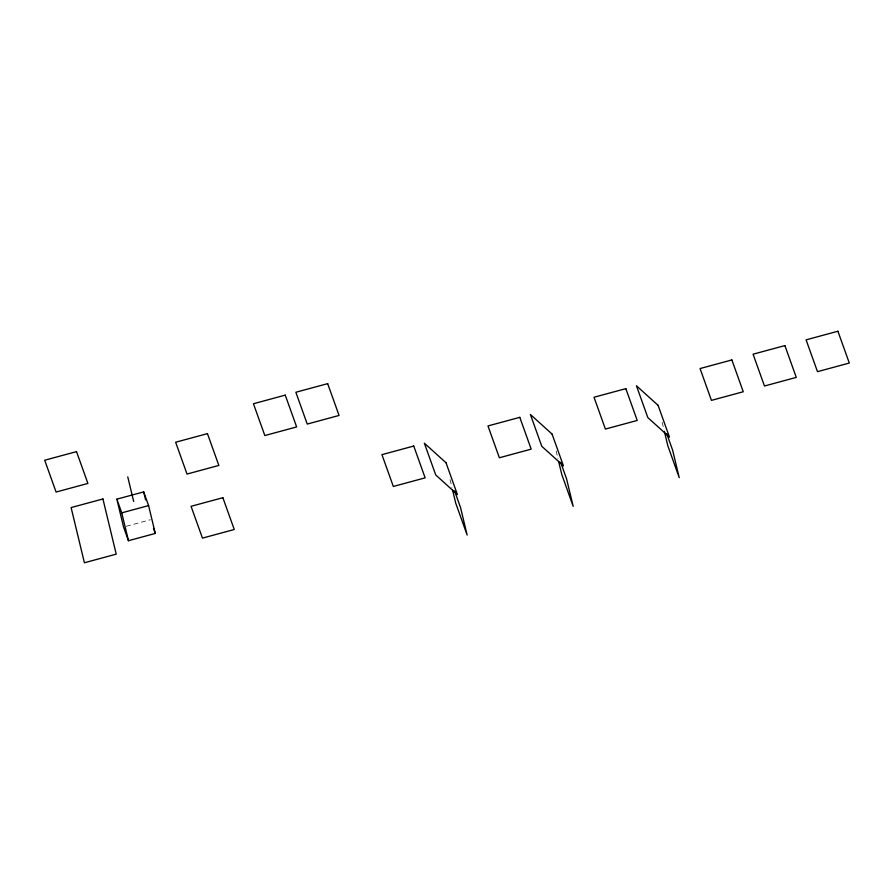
<?xml version="1.0" encoding="UTF-8"?>
<svg xmlns="http://www.w3.org/2000/svg" width="894" height="894" viewBox="0 0 894 894"><rect width="100%" height="100%" fill="white"/><g stroke="black" fill="none" stroke-linecap="round" stroke-linejoin="round"><path stroke-width="0.67" stroke-dasharray="4.47 3.35" d="M126.233 526.287L150.393 519.738M662.141 422.203L663.415 427.455M556.102 450.9L558.001 458.79M450.062 479.597L451.962 487.487"/><path stroke-width="1.34" d="M116.846 499.165L143.688 491.89L148.594 505.591L155.299 533.439L128.457 540.702L123.551 527.013L116.846 499.165L121.752 512.854L128.457 540.702M121.752 512.854L148.594 505.591M666.667 433.523L672.59 450.073L679.228 477.664L667.84 445.849L664.365 431.4M560.627 462.232L566.55 478.771L573.188 506.362L561.801 474.558L558.638 461.416M454.588 490.929L460.511 507.468L467.149 535.059L455.761 503.255L452.599 490.113M153.511 528.455L155.299 533.439M143.688 491.89L145.61 499.847M127.764 476.893L133.664 501.433M76.515 451.626L44.7 460.231L56.087 492.046L87.903 483.43L76.515 451.626M285.253 395.126L253.438 403.742L264.836 435.546L296.64 426.941L285.253 395.126M327.673 383.649L295.858 392.254L307.245 424.069L339.061 415.453L327.673 383.649M207.453 433.635L175.637 442.239L187.025 474.055L218.84 465.439L207.453 433.635M102.933 498.964L71.118 507.568L84.405 562.762L116.22 554.146L102.933 498.964M222.874 497.701L191.059 506.306L202.457 538.121L234.262 529.505L222.874 497.701M413.743 446.039L381.939 454.655L393.326 486.459L425.142 477.854L413.743 446.039M519.794 417.342L487.979 425.946L499.366 457.762L531.181 449.146L519.794 417.342M625.834 388.644L594.018 397.249L605.406 429.064L637.221 420.448L625.834 388.644M731.873 359.947L700.058 368.551L711.445 400.367L743.26 391.751L731.873 359.947M784.887 345.587L753.083 354.203L764.471 386.007L796.275 377.402L784.887 345.587M837.913 331.238L806.097 339.854L817.485 371.658L849.3 363.053L837.913 331.238M658.096 405.362L636.439 385.772L647.826 417.576L669.483 437.177L658.096 405.362M552.056 434.059L530.388 414.47L541.786 446.285L563.443 465.875L552.056 434.059M446.017 462.768L424.348 443.167L435.747 474.982L457.404 494.572L446.017 462.768"/></g></svg>
